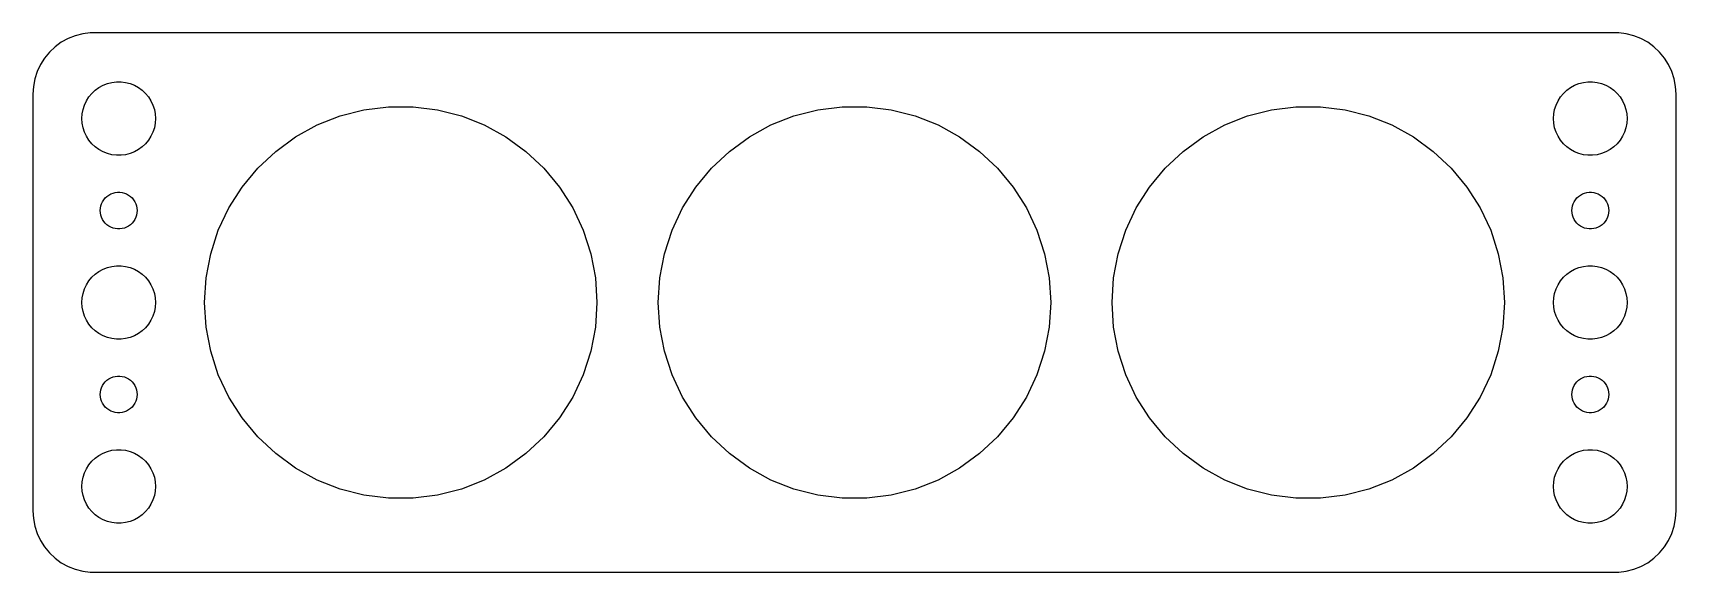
# Model space of a CAD drawing. Header units: metres. Extents: x -67 to 67, y -22 to 22.
import ezdxf

# ---------------------------------------------------------------- set-up
doc = ezdxf.new("R2010")
doc.units = ezdxf.units.M

msp = doc.modelspace()

# ---------------------------------------------------------------- linework, layer by layer
for p, q in [((-64.1289, 21.5241), (-64.6791, 21.2216)), ((-63.5451, 21.7553), (-64.1289, 21.5241)), ((-62.9369, 21.9114), (-63.5451, 21.7553)), ((-62.3139, 21.9901), (-62.9369, 21.9114)), ((62.3139, 21.9901), (-62.3139, 21.9901)), ((62.9369, 21.9114), (62.3139, 21.9901)), ((63.5451, 21.7553), (62.9369, 21.9114)), ((64.1289, 21.5241), (63.5451, 21.7553)), ((64.6791, 21.2216), (64.1289, 21.5241)), ((-65.6448, 20.4227), (-66.0451, 19.9389)), ((-65.1871, 20.8526), (-65.6448, 20.4227)), ((-64.6791, 21.2216), (-65.1871, 20.8526)), ((65.1871, 20.8526), (64.6791, 21.2216)), ((65.6448, 20.4227), (65.1871, 20.8526)), ((66.0451, 19.9389), (65.6448, 20.4227)), ((-66.6489, 18.8406), (-66.8429, 18.2434)), ((-66.3815, 19.4088), (-66.6489, 18.8406)), ((-66.0451, 19.9389), (-66.3815, 19.4088)), ((66.3815, 19.4088), (66.0451, 19.9389)), ((66.6489, 18.8406), (66.3815, 19.4088)), ((66.8429, 18.2434), (66.6489, 18.8406)), ((-66.9606, 17.6267), (-67, 17)), ((-66.8429, 18.2434), (-66.9606, 17.6267)), ((-61.9123, 17.3115), (-61.6075, 17.533)), ((-61.6075, 17.533), (-61.2773, 17.7145)), ((-61.2773, 17.7145), (-60.927, 17.8532)), ((-60.927, 17.8532), (-60.5621, 17.9469)), ((-60.5621, 17.9469), (-60.1884, 17.9941)), ((-60.1884, 17.9941), (-59.8116, 17.9941)), ((-59.8116, 17.9941), (-59.4379, 17.9469)), ((-59.4379, 17.9469), (-59.0729, 17.8532)), ((-59.0729, 17.8532), (-58.7227, 17.7145)), ((-58.7227, 17.7145), (-58.3925, 17.533)), ((-58.3925, 17.533), (-58.0877, 17.3115)), ((58.0877, 17.3115), (58.3925, 17.533)), ((58.3925, 17.533), (58.7227, 17.7145)), ((58.7227, 17.7145), (59.0729, 17.8532)), ((59.0729, 17.8532), (59.4379, 17.9469)), ((59.4379, 17.9469), (59.8116, 17.9941)), ((59.8116, 17.9941), (60.1884, 17.9941)), ((60.1884, 17.9941), (60.5621, 17.9469)), ((60.5621, 17.9469), (60.927, 17.8532)), ((60.927, 17.8532), (61.2773, 17.7145)), ((61.2773, 17.7145), (61.6075, 17.533)), ((61.6075, 17.533), (61.9123, 17.3115)), ((66.9606, 17.6267), (66.8429, 18.2434)), ((67, 17), (66.9606, 17.6267)), ((-67, 17), (-67, -17)), ((-62.9057, 15.7461), (-62.7893, 16.1044)), ((-62.7893, 16.1044), (-62.6289, 16.4453)), ((-62.6289, 16.4453), (-62.427, 16.7634)), ((-62.427, 16.7634), (-62.1869, 17.0536)), ((-62.1869, 17.0536), (-61.9123, 17.3115)), ((-58.0877, 17.3115), (-57.8131, 17.0536)), ((-57.8131, 17.0536), (-57.5729, 16.7634)), ((-57.5729, 16.7634), (-57.3711, 16.4453)), ((-57.3711, 16.4453), (-57.2107, 16.1044)), ((-57.2107, 16.1044), (-57.0942, 15.7461)), ((57.0942, 15.7461), (57.2107, 16.1044)), ((57.2107, 16.1044), (57.3711, 16.4453)), ((57.3711, 16.4453), (57.5729, 16.7634)), ((57.5729, 16.7634), (57.8131, 17.0536)), ((57.8131, 17.0536), (58.0877, 17.3115)), ((61.9123, 17.3115), (62.1869, 17.0536)), ((62.1869, 17.0536), (62.427, 16.7634)), ((62.427, 16.7634), (62.6289, 16.4453)), ((62.6289, 16.4453), (62.7893, 16.1044)), ((62.7893, 16.1044), (62.9057, 15.7461)), ((67, -17), (67, 17)), ((-63, 15), (-62.9763, 15.376)), ((-62.9763, 14.624), (-63, 15)), ((-62.9763, 15.376), (-62.9057, 15.7461)), ((-57.0942, 15.7461), (-57.0237, 15.376)), ((-57.0237, 15.376), (-57, 15)), ((-57, 15), (-57.0237, 14.624)), ((-43.8125, 14.4772), (-41.9443, 15.2169)), ((-41.9443, 15.2169), (-39.9981, 15.7166)), ((-39.9981, 15.7166), (-38.0046, 15.9684)), ((-38.0046, 15.9684), (-35.9953, 15.9684)), ((-35.9953, 15.9684), (-34.0019, 15.7166)), ((-34.0019, 15.7166), (-32.0557, 15.2169)), ((-32.0557, 15.2169), (-30.1875, 14.4772)), ((-6.81245, 14.4772), (-4.94426, 15.2169)), ((-4.94426, 15.2169), (-2.99809, 15.7166)), ((-2.99809, 15.7166), (-1.00464, 15.9684)), ((-1.00464, 15.9684), (1.00464, 15.9684)), ((1.00464, 15.9684), (2.99809, 15.7166)), ((2.99809, 15.7166), (4.94426, 15.2169)), ((4.94426, 15.2169), (6.81245, 14.4772)), ((30.1875, 14.4772), (32.0557, 15.2169)), ((32.0557, 15.2169), (34.0019, 15.7166)), ((34.0019, 15.7166), (35.9953, 15.9684)), ((35.9953, 15.9684), (38.0046, 15.9684)), ((38.0046, 15.9684), (39.9981, 15.7166)), ((39.9981, 15.7166), (41.9443, 15.2169)), ((41.9443, 15.2169), (43.8125, 14.4772)), ((57, 15), (57.0237, 15.376)), ((57.0237, 14.624), (57, 15)), ((57.0237, 15.376), (57.0942, 15.7461)), ((62.9057, 15.7461), (62.9763, 15.376)), ((62.9763, 15.376), (63, 15)), ((63, 15), (62.9763, 14.624)), ((-62.9057, 14.2539), (-62.9763, 14.624)), ((-62.7893, 13.8956), (-62.9057, 14.2539)), ((-62.6289, 13.5547), (-62.7893, 13.8956)), ((-62.427, 13.2366), (-62.6289, 13.5547)), ((-57.3711, 13.5547), (-57.5729, 13.2366)), ((-57.2107, 13.8956), (-57.3711, 13.5547)), ((-57.0942, 14.2539), (-57.2107, 13.8956)), ((-57.0237, 14.624), (-57.0942, 14.2539)), ((-47.1988, 12.3282), (-45.5732, 13.5092)), ((-45.5732, 13.5092), (-43.8125, 14.4772)), ((-30.1875, 14.4772), (-28.4268, 13.5092)), ((-28.4268, 13.5092), (-26.8012, 12.3282)), ((-10.1988, 12.3282), (-8.57323, 13.5092)), ((-8.57323, 13.5092), (-6.81245, 14.4772)), ((6.81245, 14.4772), (8.57323, 13.5092)), ((8.57323, 13.5092), (10.1988, 12.3282)), ((26.8012, 12.3282), (28.4268, 13.5092)), ((28.4268, 13.5092), (30.1875, 14.4772)), ((43.8125, 14.4772), (45.5732, 13.5092)), ((45.5732, 13.5092), (47.1988, 12.3282)), ((57.0942, 14.2539), (57.0237, 14.624)), ((57.2107, 13.8956), (57.0942, 14.2539)), ((57.3711, 13.5547), (57.2107, 13.8956)), ((57.5729, 13.2366), (57.3711, 13.5547)), ((62.6289, 13.5547), (62.427, 13.2366)), ((62.7893, 13.8956), (62.6289, 13.5547)), ((62.9057, 14.2539), (62.7893, 13.8956)), ((62.9763, 14.624), (62.9057, 14.2539)), ((-62.1869, 12.9464), (-62.427, 13.2366)), ((-61.9123, 12.6884), (-62.1869, 12.9464)), ((-61.6075, 12.467), (-61.9123, 12.6884)), ((-61.2773, 12.2855), (-61.6075, 12.467)), ((-60.927, 12.1468), (-61.2773, 12.2855)), ((-60.5621, 12.0531), (-60.927, 12.1468)), ((-59.0729, 12.1468), (-59.4379, 12.0531)), ((-58.7227, 12.2855), (-59.0729, 12.1468)), ((-58.3925, 12.467), (-58.7227, 12.2855)), ((-58.0877, 12.6884), (-58.3925, 12.467)), ((-57.8131, 12.9464), (-58.0877, 12.6884)), ((-57.5729, 13.2366), (-57.8131, 12.9464)), ((-48.6635, 10.9527), (-47.1988, 12.3282)), ((-26.8012, 12.3282), (-25.3365, 10.9527)), ((-11.6635, 10.9527), (-10.1988, 12.3282)), ((10.1988, 12.3282), (11.6635, 10.9527)), ((25.3365, 10.9527), (26.8012, 12.3282)), ((47.1988, 12.3282), (48.6635, 10.9527)), ((57.8131, 12.9464), (57.5729, 13.2366)), ((58.0877, 12.6884), (57.8131, 12.9464)), ((58.3925, 12.467), (58.0877, 12.6884)), ((58.7227, 12.2855), (58.3925, 12.467)), ((59.0729, 12.1468), (58.7227, 12.2855)), ((59.4379, 12.0531), (59.0729, 12.1468)), ((60.927, 12.1468), (60.5621, 12.0531)), ((61.2773, 12.2855), (60.927, 12.1468)), ((61.6075, 12.467), (61.2773, 12.2855)), ((61.9123, 12.6884), (61.6075, 12.467)), ((62.1869, 12.9464), (61.9123, 12.6884)), ((62.427, 13.2366), (62.1869, 12.9464)), ((-60.1884, 12.0059), (-60.5621, 12.0531)), ((-59.8116, 12.0059), (-60.1884, 12.0059)), ((-59.4379, 12.0531), (-59.8116, 12.0059)), ((-49.9443, 9.40456), (-48.6635, 10.9527)), ((-25.3365, 10.9527), (-24.0557, 9.40456)), ((-12.9443, 9.40456), (-11.6635, 10.9527)), ((11.6635, 10.9527), (12.9443, 9.40456)), ((24.0557, 9.40456), (25.3365, 10.9527)), ((48.6635, 10.9527), (49.9443, 9.40456)), ((59.8116, 12.0059), (59.4379, 12.0531)), ((60.1884, 12.0059), (59.8116, 12.0059)), ((60.5621, 12.0531), (60.1884, 12.0059)), ((-51.0209, 7.70805), (-49.9443, 9.40456)), ((-24.0557, 9.40456), (-22.9791, 7.70805)), ((-14.0209, 7.70805), (-12.9443, 9.40456)), ((12.9443, 9.40456), (14.0209, 7.70805)), ((22.9791, 7.70805), (24.0557, 9.40456)), ((49.9443, 9.40456), (51.0209, 7.70805)), ((-61.4529, 7.87303), (-61.3947, 8.05219)), ((-61.3947, 8.05219), (-61.3145, 8.22263)), ((-61.3145, 8.22263), (-61.2135, 8.38167)), ((-61.2135, 8.38167), (-61.0934, 8.52681)), ((-61.0934, 8.52681), (-60.9561, 8.65576)), ((-60.9561, 8.65576), (-60.8037, 8.76648)), ((-60.8037, 8.76648), (-60.6387, 8.85724)), ((-60.6387, 8.85724), (-60.4635, 8.92657)), ((-60.4635, 8.92657), (-60.2811, 8.97342)), ((-60.2811, 8.97342), (-60.0942, 8.99704)), ((-60.0942, 8.99704), (-59.9058, 8.99704)), ((-59.9058, 8.99704), (-59.7189, 8.97342)), ((-59.7189, 8.97342), (-59.5365, 8.92657)), ((-59.5365, 8.92657), (-59.3613, 8.85724)), ((-59.3613, 8.85724), (-59.1963, 8.76648)), ((-59.1963, 8.76648), (-59.0439, 8.65576)), ((-59.0439, 8.65576), (-58.9065, 8.52681)), ((-58.9065, 8.52681), (-58.7865, 8.38167)), ((-58.7865, 8.38167), (-58.6855, 8.22263)), ((-58.6855, 8.22263), (-58.6053, 8.05219)), ((-58.6053, 8.05219), (-58.5471, 7.87303)), ((58.5471, 7.87303), (58.6053, 8.05219)), ((58.6053, 8.05219), (58.6855, 8.22263)), ((58.6855, 8.22263), (58.7865, 8.38167)), ((58.7865, 8.38167), (58.9065, 8.52681)), ((58.9065, 8.52681), (59.0439, 8.65576)), ((59.0439, 8.65576), (59.1963, 8.76648)), ((59.1963, 8.76648), (59.3613, 8.85724)), ((59.3613, 8.85724), (59.5365, 8.92657)), ((59.5365, 8.92657), (59.7189, 8.97342)), ((59.7189, 8.97342), (59.9058, 8.99704)), ((59.9058, 8.99704), (60.0942, 8.99704)), ((60.0942, 8.99704), (60.2811, 8.97342)), ((60.2811, 8.97342), (60.4635, 8.92657)), ((60.4635, 8.92657), (60.6387, 8.85724)), ((60.6387, 8.85724), (60.8037, 8.76648)), ((60.8037, 8.76648), (60.9561, 8.65576)), ((60.9561, 8.65576), (61.0934, 8.52681)), ((61.0934, 8.52681), (61.2135, 8.38167)), ((61.2135, 8.38167), (61.3145, 8.22263)), ((61.3145, 8.22263), (61.3947, 8.05219)), ((61.3947, 8.05219), (61.4529, 7.87303)), ((-61.5, 7.5), (-61.4882, 7.68799)), ((-61.4882, 7.312), (-61.5, 7.5)), ((-61.4882, 7.68799), (-61.4529, 7.87303)), ((-61.4529, 7.12695), (-61.4882, 7.312)), ((-61.3947, 6.9478), (-61.4529, 7.12695)), ((-61.3145, 6.77736), (-61.3947, 6.9478)), ((-61.2135, 6.61832), (-61.3145, 6.77736)), ((-58.6855, 6.77736), (-58.7865, 6.61832)), ((-58.6053, 6.9478), (-58.6855, 6.77736)), ((-58.5471, 7.12695), (-58.6053, 6.9478)), ((-58.5471, 7.87303), (-58.5118, 7.68799)), ((-58.5118, 7.312), (-58.5471, 7.12695)), ((-58.5118, 7.68799), (-58.5, 7.5)), ((-58.5, 7.5), (-58.5118, 7.312)), ((-51.8764, 5.88998), (-51.0209, 7.70805)), ((-22.9791, 7.70805), (-22.1236, 5.88998)), ((-14.8764, 5.88998), (-14.0209, 7.70805)), ((14.0209, 7.70805), (14.8764, 5.88998)), ((22.1236, 5.88998), (22.9791, 7.70805)), ((51.0209, 7.70805), (51.8764, 5.88998)), ((58.5, 7.5), (58.5118, 7.68799)), ((58.5118, 7.312), (58.5, 7.5)), ((58.5118, 7.68799), (58.5471, 7.87303)), ((58.5471, 7.12695), (58.5118, 7.312)), ((58.6053, 6.9478), (58.5471, 7.12695)), ((58.6855, 6.77736), (58.6053, 6.9478)), ((58.7865, 6.61832), (58.6855, 6.77736)), ((61.3145, 6.77736), (61.2135, 6.61832)), ((61.3947, 6.9478), (61.3145, 6.77736)), ((61.4529, 7.12695), (61.3947, 6.9478)), ((61.4529, 7.87303), (61.4882, 7.68799)), ((61.4882, 7.312), (61.4529, 7.12695)), ((61.4882, 7.68799), (61.5, 7.5)), ((61.5, 7.5), (61.4882, 7.312)), ((-61.0934, 6.47318), (-61.2135, 6.61832)), ((-60.9561, 6.34422), (-61.0934, 6.47318)), ((-60.8037, 6.23351), (-60.9561, 6.34422)), ((-60.6387, 6.14275), (-60.8037, 6.23351)), ((-60.4635, 6.07341), (-60.6387, 6.14275)), ((-60.2811, 6.02657), (-60.4635, 6.07341)), ((-60.0942, 6.00294), (-60.2811, 6.02657)), ((-59.9058, 6.00294), (-60.0942, 6.00294)), ((-59.7189, 6.02657), (-59.9058, 6.00294)), ((-59.5365, 6.07341), (-59.7189, 6.02657)), ((-59.3613, 6.14275), (-59.5365, 6.07341)), ((-59.1963, 6.23351), (-59.3613, 6.14275)), ((-59.0439, 6.34422), (-59.1963, 6.23351)), ((-58.9065, 6.47318), (-59.0439, 6.34422)), ((-58.7865, 6.61832), (-58.9065, 6.47318)), ((-52.4973, 3.97903), (-51.8764, 5.88998)), ((-22.1236, 5.88998), (-21.5027, 3.97903)), ((-15.4973, 3.97903), (-14.8764, 5.88998)), ((14.8764, 5.88998), (15.4973, 3.97903)), ((21.5027, 3.97903), (22.1236, 5.88998)), ((51.8764, 5.88998), (52.4973, 3.97903)), ((58.9065, 6.47318), (58.7865, 6.61832)), ((59.0439, 6.34422), (58.9065, 6.47318)), ((59.1963, 6.23351), (59.0439, 6.34422)), ((59.3613, 6.14275), (59.1963, 6.23351)), ((59.5365, 6.07341), (59.3613, 6.14275)), ((59.7189, 6.02657), (59.5365, 6.07341)), ((59.9058, 6.00294), (59.7189, 6.02657)), ((60.0942, 6.00294), (59.9058, 6.00294)), ((60.2811, 6.02657), (60.0942, 6.00294)), ((60.4635, 6.07341), (60.2811, 6.02657)), ((60.6387, 6.14275), (60.4635, 6.07341)), ((60.8037, 6.23351), (60.6387, 6.14275)), ((60.9561, 6.34422), (60.8037, 6.23351)), ((61.0934, 6.47318), (60.9561, 6.34422)), ((61.2135, 6.61832), (61.0934, 6.47318)), ((-61.6075, 2.53297), (-61.2773, 2.71448)), ((-61.2773, 2.71448), (-60.927, 2.85316)), ((-60.927, 2.85316), (-60.5621, 2.94685)), ((-60.5621, 2.94685), (-60.1884, 2.99408)), ((-60.1884, 2.99408), (-59.8116, 2.99408)), ((-59.8116, 2.99408), (-59.4379, 2.94685)), ((-59.4379, 2.94685), (-59.0729, 2.85316)), ((-59.0729, 2.85316), (-58.7227, 2.71448)), ((-58.7227, 2.71448), (-58.3925, 2.53297)), ((-52.8738, 2.00533), (-52.4973, 3.97903)), ((-21.5027, 3.97903), (-21.1262, 2.00533)), ((-15.8738, 2.00533), (-15.4973, 3.97903)), ((15.4973, 3.97903), (15.8738, 2.00533)), ((21.1262, 2.00533), (21.5027, 3.97903)), ((52.4973, 3.97903), (52.8738, 2.00533)), ((58.3925, 2.53297), (58.7227, 2.71448)), ((58.7227, 2.71448), (59.0729, 2.85316)), ((59.0729, 2.85316), (59.4379, 2.94685)), ((59.4379, 2.94685), (59.8116, 2.99408)), ((59.8116, 2.99408), (60.1884, 2.99408)), ((60.1884, 2.99408), (60.5621, 2.94685)), ((60.5621, 2.94685), (60.927, 2.85316)), ((60.927, 2.85316), (61.2773, 2.71448)), ((61.2773, 2.71448), (61.6075, 2.53297)), ((-62.7893, 1.10437), (-62.6289, 1.44525)), ((-62.6289, 1.44525), (-62.427, 1.76335)), ((-62.427, 1.76335), (-62.1869, 2.05363)), ((-62.1869, 2.05363), (-61.9123, 2.31154)), ((-61.9123, 2.31154), (-61.6075, 2.53297)), ((-58.3925, 2.53297), (-58.0877, 2.31154)), ((-58.0877, 2.31154), (-57.8131, 2.05363)), ((-57.8131, 2.05363), (-57.5729, 1.76335)), ((-57.5729, 1.76335), (-57.3711, 1.44525)), ((-57.3711, 1.44525), (-57.2107, 1.10437)), ((-53, 0), (-52.8738, 2.00533)), ((-21.1262, 2.00533), (-21, 0)), ((-16, 0), (-15.8738, 2.00533)), ((15.8738, 2.00533), (16, 0)), ((21, 0), (21.1262, 2.00533)), ((52.8738, 2.00533), (53, 0)), ((57.2107, 1.10437), (57.3711, 1.44525)), ((57.3711, 1.44525), (57.5729, 1.76335)), ((57.5729, 1.76335), (57.8131, 2.05363)), ((57.8131, 2.05363), (58.0877, 2.31154)), ((58.0877, 2.31154), (58.3925, 2.53297)), ((61.6075, 2.53297), (61.9123, 2.31154)), ((61.9123, 2.31154), (62.1869, 2.05363)), ((62.1869, 2.05363), (62.427, 1.76335)), ((62.427, 1.76335), (62.6289, 1.44525)), ((62.6289, 1.44525), (62.7893, 1.10437)), ((-63, 0), (-62.9763, 0.37599)), ((-62.9763, -0.37599), (-63, 0)), ((-62.9763, 0.37599), (-62.9057, 0.74606)), ((-62.9057, 0.74606), (-62.7893, 1.10437)), ((-57.2107, 1.10437), (-57.0942, 0.74606)), ((-57.0942, 0.74606), (-57.0237, 0.37599)), ((-57.0237, 0.37599), (-57, 0)), ((-57, 0), (-57.0237, -0.37599)), ((-52.8738, -2.00533), (-53, 0)), ((-21, 0), (-21.1262, -2.00533)), ((-15.8738, -2.00533), (-16, 0)), ((16, 0), (15.8738, -2.00533)), ((21.1262, -2.00533), (21, 0)), ((53, 0), (52.8738, -2.00533)), ((57, 0), (57.0237, 0.37599)), ((57.0237, -0.37599), (57, 0)), ((57.0237, 0.37599), (57.0942, 0.74606)), ((57.0942, 0.74606), (57.2107, 1.10437)), ((62.7893, 1.10437), (62.9057, 0.74606)), ((62.9057, 0.74606), (62.9763, 0.37599)), ((62.9763, 0.37599), (63, 0)), ((63, 0), (62.9763, -0.37599)), ((-62.9057, -0.74606), (-62.9763, -0.37599)), ((-62.7893, -1.10437), (-62.9057, -0.74606)), ((-62.6289, -1.44525), (-62.7893, -1.10437)), ((-57.2107, -1.10437), (-57.3711, -1.44525)), ((-57.0942, -0.74606), (-57.2107, -1.10437)), ((-57.0237, -0.37599), (-57.0942, -0.74606)), ((57.0942, -0.74606), (57.0237, -0.37599)), ((57.2107, -1.10437), (57.0942, -0.74606)), ((57.3711, -1.44525), (57.2107, -1.10437)), ((62.7893, -1.10437), (62.6289, -1.44525)), ((62.9057, -0.74606), (62.7893, -1.10437)), ((62.9763, -0.37599), (62.9057, -0.74606)), ((-62.427, -1.76335), (-62.6289, -1.44525)), ((-62.1869, -2.05363), (-62.427, -1.76335)), ((-61.9123, -2.31154), (-62.1869, -2.05363)), ((-61.6075, -2.53297), (-61.9123, -2.31154)), ((-61.2773, -2.71448), (-61.6075, -2.53297)), ((-58.3925, -2.53297), (-58.7227, -2.71448)), ((-58.0877, -2.31154), (-58.3925, -2.53297)), ((-57.8131, -2.05363), (-58.0877, -2.31154)), ((-57.5729, -1.76335), (-57.8131, -2.05363)), ((-57.3711, -1.44525), (-57.5729, -1.76335)), ((-52.4973, -3.97903), (-52.8738, -2.00533)), ((-21.1262, -2.00533), (-21.5027, -3.97903)), ((-15.4973, -3.97903), (-15.8738, -2.00533)), ((15.8738, -2.00533), (15.4973, -3.97903)), ((21.5027, -3.97903), (21.1262, -2.00533)), ((52.8738, -2.00533), (52.4973, -3.97903)), ((57.5729, -1.76335), (57.3711, -1.44525)), ((57.8131, -2.05363), (57.5729, -1.76335)), ((58.0877, -2.31154), (57.8131, -2.05363)), ((58.3925, -2.53297), (58.0877, -2.31154)), ((58.7227, -2.71448), (58.3925, -2.53297)), ((61.6075, -2.53297), (61.2773, -2.71448)), ((61.9123, -2.31154), (61.6075, -2.53297)), ((62.1869, -2.05363), (61.9123, -2.31154)), ((62.427, -1.76335), (62.1869, -2.05363)), ((62.6289, -1.44525), (62.427, -1.76335)), ((-60.927, -2.85316), (-61.2773, -2.71448)), ((-60.5621, -2.94685), (-60.927, -2.85316)), ((-60.1884, -2.99408), (-60.5621, -2.94685)), ((-59.8116, -2.99408), (-60.1884, -2.99408)), ((-59.4379, -2.94685), (-59.8116, -2.99408)), ((-59.0729, -2.85316), (-59.4379, -2.94685)), ((-58.7227, -2.71448), (-59.0729, -2.85316)), ((-51.8764, -5.88998), (-52.4973, -3.97903)), ((-21.5027, -3.97903), (-22.1236, -5.88998)), ((-14.8764, -5.88998), (-15.4973, -3.97903)), ((15.4973, -3.97903), (14.8764, -5.88998)), ((22.1236, -5.88998), (21.5027, -3.97903)), ((52.4973, -3.97903), (51.8764, -5.88998)), ((59.0729, -2.85316), (58.7227, -2.71448)), ((59.4379, -2.94685), (59.0729, -2.85316)), ((59.8116, -2.99408), (59.4379, -2.94685)), ((60.1884, -2.99408), (59.8116, -2.99408)), ((60.5621, -2.94685), (60.1884, -2.99408)), ((60.927, -2.85316), (60.5621, -2.94685)), ((61.2773, -2.71448), (60.927, -2.85316)), ((-61.3145, -6.77736), (-61.2135, -6.61832)), ((-61.2135, -6.61832), (-61.0934, -6.47318)), ((-61.0934, -6.47318), (-60.9561, -6.34422)), ((-60.9561, -6.34422), (-60.8037, -6.23351)), ((-60.8037, -6.23351), (-60.6387, -6.14275)), ((-60.6387, -6.14275), (-60.4635, -6.07341)), ((-60.4635, -6.07341), (-60.2811, -6.02657)), ((-60.2811, -6.02657), (-60.0942, -6.00294)), ((-60.0942, -6.00294), (-59.9058, -6.00294)), ((-59.9058, -6.00294), (-59.7189, -6.02657)), ((-59.7189, -6.02657), (-59.5365, -6.07341)), ((-59.5365, -6.07341), (-59.3613, -6.14275)), ((-59.3613, -6.14275), (-59.1963, -6.23351)), ((-59.1963, -6.23351), (-59.0439, -6.34422)), ((-59.0439, -6.34422), (-58.9065, -6.47318)), ((-58.9065, -6.47318), (-58.7865, -6.61832)), ((-58.7865, -6.61832), (-58.6855, -6.77736)), ((-51.0209, -7.70805), (-51.8764, -5.88998)), ((-22.1236, -5.88998), (-22.9791, -7.70805)), ((-14.0209, -7.70805), (-14.8764, -5.88998)), ((14.8764, -5.88998), (14.0209, -7.70805)), ((22.9791, -7.70805), (22.1236, -5.88998)), ((51.8764, -5.88998), (51.0209, -7.70805)), ((58.6855, -6.77736), (58.7865, -6.61832)), ((58.7865, -6.61832), (58.9065, -6.47318)), ((58.9065, -6.47318), (59.0439, -6.34422)), ((59.0439, -6.34422), (59.1963, -6.23351)), ((59.1963, -6.23351), (59.3613, -6.14275)), ((59.3613, -6.14275), (59.5365, -6.07341)), ((59.5365, -6.07341), (59.7189, -6.02657)), ((59.7189, -6.02657), (59.9058, -6.00294)), ((59.9058, -6.00294), (60.0942, -6.00294)), ((60.0942, -6.00294), (60.2811, -6.02657)), ((60.2811, -6.02657), (60.4635, -6.07341)), ((60.4635, -6.07341), (60.6387, -6.14275)), ((60.6387, -6.14275), (60.8037, -6.23351)), ((60.8037, -6.23351), (60.9561, -6.34422)), ((60.9561, -6.34422), (61.0934, -6.47318)), ((61.0934, -6.47318), (61.2135, -6.61832)), ((61.2135, -6.61832), (61.3145, -6.77736)), ((-61.5, -7.5), (-61.4882, -7.312)), ((-61.4882, -7.68799), (-61.5, -7.5)), ((-61.4882, -7.312), (-61.4529, -7.12695)), ((-61.4529, -7.87303), (-61.4882, -7.68799)), ((-61.4529, -7.12695), (-61.3947, -6.9478)), ((-61.3947, -8.05219), (-61.4529, -7.87303)), ((-61.3947, -6.9478), (-61.3145, -6.77736)), ((-58.6855, -6.77736), (-58.6053, -6.9478)), ((-58.6053, -6.9478), (-58.5471, -7.12695)), ((-58.5471, -7.87303), (-58.6053, -8.05219)), ((-58.5471, -7.12695), (-58.5118, -7.312)), ((-58.5118, -7.68799), (-58.5471, -7.87303)), ((-58.5118, -7.312), (-58.5, -7.5)), ((-58.5, -7.5), (-58.5118, -7.68799)), ((-49.9443, -9.40456), (-51.0209, -7.70805)), ((-22.9791, -7.70805), (-24.0557, -9.40456)), ((-12.9443, -9.40456), (-14.0209, -7.70805)), ((14.0209, -7.70805), (12.9443, -9.40456)), ((24.0557, -9.40456), (22.9791, -7.70805)), ((51.0209, -7.70805), (49.9443, -9.40456)), ((58.5, -7.5), (58.5118, -7.312)), ((58.5118, -7.68799), (58.5, -7.5)), ((58.5118, -7.312), (58.5471, -7.12695)), ((58.5471, -7.87303), (58.5118, -7.68799)), ((58.5471, -7.12695), (58.6053, -6.9478)), ((58.6053, -8.05219), (58.5471, -7.87303)), ((58.6053, -6.9478), (58.6855, -6.77736)), ((61.3145, -6.77736), (61.3947, -6.9478)), ((61.3947, -6.9478), (61.4529, -7.12695)), ((61.4529, -7.87303), (61.3947, -8.05219)), ((61.4529, -7.12695), (61.4882, -7.312)), ((61.4882, -7.68799), (61.4529, -7.87303)), ((61.4882, -7.312), (61.5, -7.5)), ((61.5, -7.5), (61.4882, -7.68799)), ((-61.3145, -8.22263), (-61.3947, -8.05219)), ((-61.2135, -8.38167), (-61.3145, -8.22263)), ((-61.0934, -8.52681), (-61.2135, -8.38167)), ((-60.9561, -8.65576), (-61.0934, -8.52681)), ((-60.8037, -8.76648), (-60.9561, -8.65576)), ((-60.6387, -8.85724), (-60.8037, -8.76648)), ((-60.4635, -8.92657), (-60.6387, -8.85724)), ((-60.2811, -8.97342), (-60.4635, -8.92657)), ((-60.0942, -8.99704), (-60.2811, -8.97342)), ((-59.9058, -8.99704), (-60.0942, -8.99704)), ((-59.7189, -8.97342), (-59.9058, -8.99704)), ((-59.5365, -8.92657), (-59.7189, -8.97342)), ((-59.3613, -8.85724), (-59.5365, -8.92657)), ((-59.1963, -8.76648), (-59.3613, -8.85724)), ((-59.0439, -8.65576), (-59.1963, -8.76648)), ((-58.9065, -8.52681), (-59.0439, -8.65576)), ((-58.7865, -8.38167), (-58.9065, -8.52681)), ((-58.6855, -8.22263), (-58.7865, -8.38167)), ((-58.6053, -8.05219), (-58.6855, -8.22263)), ((58.6855, -8.22263), (58.6053, -8.05219)), ((58.7865, -8.38167), (58.6855, -8.22263)), ((58.9065, -8.52681), (58.7865, -8.38167)), ((59.0439, -8.65576), (58.9065, -8.52681)), ((59.1963, -8.76648), (59.0439, -8.65576)), ((59.3613, -8.85724), (59.1963, -8.76648)), ((59.5365, -8.92657), (59.3613, -8.85724)), ((59.7189, -8.97342), (59.5365, -8.92657)), ((59.9058, -8.99704), (59.7189, -8.97342)), ((60.0942, -8.99704), (59.9058, -8.99704)), ((60.2811, -8.97342), (60.0942, -8.99704)), ((60.4635, -8.92657), (60.2811, -8.97342)), ((60.6387, -8.85724), (60.4635, -8.92657)), ((60.8037, -8.76648), (60.6387, -8.85724)), ((60.9561, -8.65576), (60.8037, -8.76648)), ((61.0934, -8.52681), (60.9561, -8.65576)), ((61.2135, -8.38167), (61.0934, -8.52681)), ((61.3145, -8.22263), (61.2135, -8.38167)), ((61.3947, -8.05219), (61.3145, -8.22263)), ((-48.6635, -10.9527), (-49.9443, -9.40456)), ((-24.0557, -9.40456), (-25.3365, -10.9527)), ((-11.6635, -10.9527), (-12.9443, -9.40456)), ((12.9443, -9.40456), (11.6635, -10.9527)), ((25.3365, -10.9527), (24.0557, -9.40456)), ((49.9443, -9.40456), (48.6635, -10.9527)), ((-60.927, -12.1468), (-60.5621, -12.0531)), ((-60.5621, -12.0531), (-60.1884, -12.0059)), ((-60.1884, -12.0059), (-59.8116, -12.0059)), ((-59.8116, -12.0059), (-59.4379, -12.0531)), ((-59.4379, -12.0531), (-59.0729, -12.1468)), ((-47.1988, -12.3282), (-48.6635, -10.9527)), ((-25.3365, -10.9527), (-26.8012, -12.3282)), ((-10.1988, -12.3282), (-11.6635, -10.9527)), ((11.6635, -10.9527), (10.1988, -12.3282)), ((26.8012, -12.3282), (25.3365, -10.9527)), ((48.6635, -10.9527), (47.1988, -12.3282)), ((59.0729, -12.1468), (59.4379, -12.0531)), ((59.4379, -12.0531), (59.8116, -12.0059)), ((59.8116, -12.0059), (60.1884, -12.0059)), ((60.1884, -12.0059), (60.5621, -12.0531)), ((60.5621, -12.0531), (60.927, -12.1468)), ((-62.6289, -13.5547), (-62.427, -13.2366)), ((-62.427, -13.2366), (-62.1869, -12.9464)), ((-62.1869, -12.9464), (-61.9123, -12.6884)), ((-61.9123, -12.6884), (-61.6075, -12.467)), ((-61.6075, -12.467), (-61.2773, -12.2855)), ((-61.2773, -12.2855), (-60.927, -12.1468)), ((-59.0729, -12.1468), (-58.7227, -12.2855)), ((-58.7227, -12.2855), (-58.3925, -12.467)), ((-58.3925, -12.467), (-58.0877, -12.6884)), ((-58.0877, -12.6884), (-57.8131, -12.9464)), ((-57.8131, -12.9464), (-57.5729, -13.2366)), ((-57.5729, -13.2366), (-57.3711, -13.5547)), ((-45.5732, -13.5092), (-47.1988, -12.3282)), ((-26.8012, -12.3282), (-28.4268, -13.5092)), ((-8.57323, -13.5092), (-10.1988, -12.3282)), ((10.1988, -12.3282), (8.57323, -13.5092)), ((28.4268, -13.5092), (26.8012, -12.3282)), ((47.1988, -12.3282), (45.5732, -13.5092)), ((57.3711, -13.5547), (57.5729, -13.2366)), ((57.5729, -13.2366), (57.8131, -12.9464)), ((57.8131, -12.9464), (58.0877, -12.6884)), ((58.0877, -12.6884), (58.3925, -12.467)), ((58.3925, -12.467), (58.7227, -12.2855)), ((58.7227, -12.2855), (59.0729, -12.1468)), ((60.927, -12.1468), (61.2773, -12.2855)), ((61.2773, -12.2855), (61.6075, -12.467)), ((61.6075, -12.467), (61.9123, -12.6884)), ((61.9123, -12.6884), (62.1869, -12.9464)), ((62.1869, -12.9464), (62.427, -13.2366)), ((62.427, -13.2366), (62.6289, -13.5547)), ((-63, -15), (-62.9763, -14.624)), ((-62.9763, -14.624), (-62.9057, -14.2539)), ((-62.9057, -14.2539), (-62.7893, -13.8956)), ((-62.7893, -13.8956), (-62.6289, -13.5547)), ((-57.3711, -13.5547), (-57.2107, -13.8956)), ((-57.2107, -13.8956), (-57.0942, -14.2539)), ((-57.0942, -14.2539), (-57.0237, -14.624)), ((-57.0237, -14.624), (-57, -15)), ((-43.8125, -14.4772), (-45.5732, -13.5092)), ((-41.9443, -15.2169), (-43.8125, -14.4772)), ((-30.1875, -14.4772), (-32.0557, -15.2169)), ((-28.4268, -13.5092), (-30.1875, -14.4772)), ((-6.81245, -14.4772), (-8.57323, -13.5092)), ((-4.94426, -15.2169), (-6.81245, -14.4772)), ((6.81245, -14.4772), (4.94426, -15.2169)), ((8.57323, -13.5092), (6.81245, -14.4772)), ((30.1875, -14.4772), (28.4268, -13.5092)), ((32.0557, -15.2169), (30.1875, -14.4772)), ((43.8125, -14.4772), (41.9443, -15.2169)), ((45.5732, -13.5092), (43.8125, -14.4772)), ((57, -15), (57.0237, -14.624)), ((57.0237, -14.624), (57.0942, -14.2539)), ((57.0942, -14.2539), (57.2107, -13.8956)), ((57.2107, -13.8956), (57.3711, -13.5547)), ((62.6289, -13.5547), (62.7893, -13.8956)), ((62.7893, -13.8956), (62.9057, -14.2539)), ((62.9057, -14.2539), (62.9763, -14.624)), ((62.9763, -14.624), (63, -15)), ((-62.9763, -15.376), (-63, -15)), ((-62.9057, -15.7461), (-62.9763, -15.376)), ((-62.7893, -16.1044), (-62.9057, -15.7461)), ((-57.0942, -15.7461), (-57.2107, -16.1044)), ((-57.0237, -15.376), (-57.0942, -15.7461)), ((-57, -15), (-57.0237, -15.376)), ((-39.9981, -15.7166), (-41.9443, -15.2169)), ((-38.0046, -15.9684), (-39.9981, -15.7166)), ((-35.9953, -15.9684), (-38.0046, -15.9684)), ((-34.0019, -15.7166), (-35.9953, -15.9684)), ((-32.0557, -15.2169), (-34.0019, -15.7166)), ((-2.99809, -15.7166), (-4.94426, -15.2169)), ((-1.00464, -15.9684), (-2.99809, -15.7166)), ((1.00464, -15.9684), (-1.00464, -15.9684)), ((2.99809, -15.7166), (1.00464, -15.9684)), ((4.94426, -15.2169), (2.99809, -15.7166)), ((34.0019, -15.7166), (32.0557, -15.2169)), ((35.9953, -15.9684), (34.0019, -15.7166)), ((38.0046, -15.9684), (35.9953, -15.9684)), ((39.9981, -15.7166), (38.0046, -15.9684)), ((41.9443, -15.2169), (39.9981, -15.7166)), ((57.0237, -15.376), (57, -15)), ((57.0942, -15.7461), (57.0237, -15.376)), ((57.2107, -16.1044), (57.0942, -15.7461)), ((62.9057, -15.7461), (62.7893, -16.1044)), ((62.9763, -15.376), (62.9057, -15.7461)), ((63, -15), (62.9763, -15.376)), ((-67, -17), (-66.9606, -17.6267)), ((-62.6289, -16.4453), (-62.7893, -16.1044)), ((-62.427, -16.7634), (-62.6289, -16.4453)), ((-62.1869, -17.0536), (-62.427, -16.7634)), ((-61.9123, -17.3115), (-62.1869, -17.0536)), ((-61.6075, -17.533), (-61.9123, -17.3115)), ((-58.0877, -17.3115), (-58.3925, -17.533)), ((-57.8131, -17.0536), (-58.0877, -17.3115)), ((-57.5729, -16.7634), (-57.8131, -17.0536)), ((-57.3711, -16.4453), (-57.5729, -16.7634)), ((-57.2107, -16.1044), (-57.3711, -16.4453)), ((57.3711, -16.4453), (57.2107, -16.1044)), ((57.5729, -16.7634), (57.3711, -16.4453)), ((57.8131, -17.0536), (57.5729, -16.7634)), ((58.0877, -17.3115), (57.8131, -17.0536)), ((58.3925, -17.533), (58.0877, -17.3115)), ((61.9123, -17.3115), (61.6075, -17.533)), ((62.1869, -17.0536), (61.9123, -17.3115)), ((62.427, -16.7634), (62.1869, -17.0536)), ((62.6289, -16.4453), (62.427, -16.7634)), ((62.7893, -16.1044), (62.6289, -16.4453)), ((66.9606, -17.6267), (67, -17)), ((-66.9606, -17.6267), (-66.8429, -18.2434)), ((-66.8429, -18.2434), (-66.6489, -18.8406)), ((-61.2773, -17.7145), (-61.6075, -17.533)), ((-60.927, -17.8532), (-61.2773, -17.7145)), ((-60.5621, -17.9469), (-60.927, -17.8532)), ((-60.1884, -17.9941), (-60.5621, -17.9469)), ((-59.8116, -17.9941), (-60.1884, -17.9941)), ((-59.4379, -17.9469), (-59.8116, -17.9941)), ((-59.0729, -17.8532), (-59.4379, -17.9469)), ((-58.7227, -17.7145), (-59.0729, -17.8532)), ((-58.3925, -17.533), (-58.7227, -17.7145)), ((58.7227, -17.7145), (58.3925, -17.533)), ((59.0729, -17.8532), (58.7227, -17.7145)), ((59.4379, -17.9469), (59.0729, -17.8532)), ((59.8116, -17.9941), (59.4379, -17.9469)), ((60.1884, -17.9941), (59.8116, -17.9941)), ((60.5621, -17.9469), (60.1884, -17.9941)), ((60.927, -17.8532), (60.5621, -17.9469)), ((61.2773, -17.7145), (60.927, -17.8532)), ((61.6075, -17.533), (61.2773, -17.7145)), ((66.6489, -18.8406), (66.8429, -18.2434)), ((66.8429, -18.2434), (66.9606, -17.6267)), ((-66.6489, -18.8406), (-66.3815, -19.4088)), ((-66.3815, -19.4088), (-66.0451, -19.9389)), ((-66.0451, -19.9389), (-65.6448, -20.4227)), ((65.6448, -20.4227), (66.0451, -19.9389)), ((66.0451, -19.9389), (66.3815, -19.4088)), ((66.3815, -19.4088), (66.6489, -18.8406)), ((-65.6448, -20.4227), (-65.1871, -20.8526)), ((-65.1871, -20.8526), (-64.6791, -21.2216)), ((-64.6791, -21.2216), (-64.1289, -21.5241)), ((64.1289, -21.5241), (64.6791, -21.2216)), ((64.6791, -21.2216), (65.1871, -20.8526)), ((65.1871, -20.8526), (65.6448, -20.4227)), ((-64.1289, -21.5241), (-63.5451, -21.7553)), ((-63.5451, -21.7553), (-62.9369, -21.9114)), ((-62.9369, -21.9114), (-62.3139, -21.9901)), ((-62.3139, -21.9901), (62.3139, -21.9901)), ((62.3139, -21.9901), (62.9369, -21.9114)), ((62.9369, -21.9114), (63.5451, -21.7553)), ((63.5451, -21.7553), (64.1289, -21.5241))]:
    msp.add_line(p, q)

doc.saveas('drawing.dxf')
